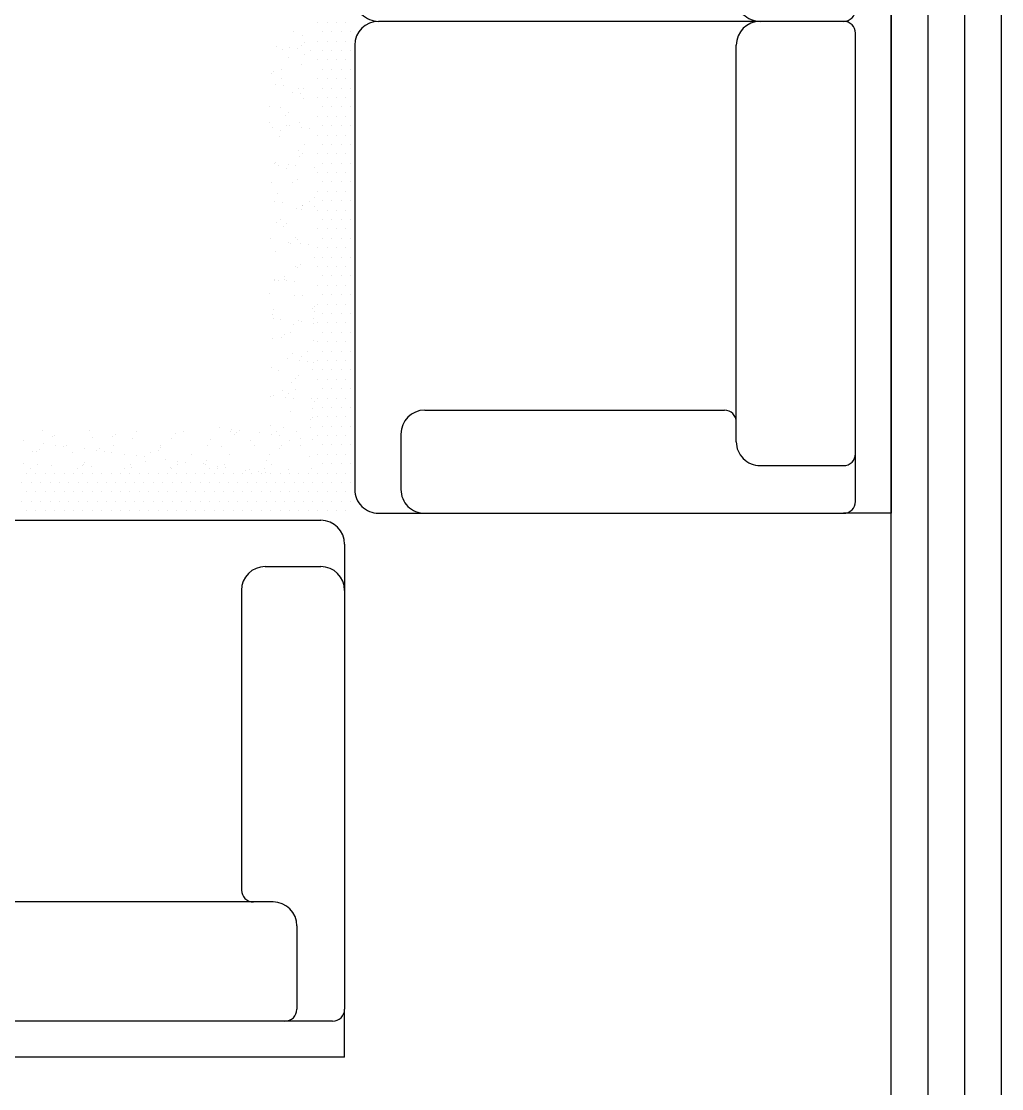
# Model space of a CAD drawing. Header units: millimetres. Extents: x 3923 to 4120, y 744 to 867.
# Drawn here: x 3936.195 to 3938.859, y 828.141 to 831.04 of the extents above; entities that cross this region are included whole.
import ezdxf

# ---------------------------------------------------------------- set-up
doc = ezdxf.new("R2010")
doc.units = ezdxf.units.MM
doc.layers.add('-HIDRO', color=8, linetype='Continuous')

# ---------------------------------------------------------------- blocks, each defined once
blk = doc.blocks.new('A$C7AFB675E')
at = {"color": 8}
for p, q in [((3.5035, 3.7432), (5.1585, 3.7432)), ((5.1585, 3.7432), (5.1585, 3.6632)), ((5.0585, 3.6832), (4.3535, 3.6832)), ((5.1385, 3.6832), (5.0585, 3.6832)), ((4.3335, 3.6632), (4.3335, 3.5232)), ((4.3335, 3.6632), (4.3335, 3.5232)), ((5.0785, 3.5232), (5.0785, 3.6632)), ((5.1585, 2.8832), (5.1585, 3.6632)), ((4.3335, 3.5232), (4.3335, 2.8832)), ((4.3335, 3.5232), (4.3335, 2.8832)), ((5.0385, 3.4832), (4.3735, 3.4832)), ((4.9855, 2.9606), (4.9855, 3.4632)), ((5.0255, 2.9206), (5.1185, 2.9206)), ((4.3352, 2.8282), (4.3352, 2.8282)), ((4.3509, 2.836), (4.3509, 2.836)), ((4.3667, 2.8282), (4.3667, 2.8282)), ((4.3735, 2.8432), (4.9185, 2.8432)), ((4.3824, 2.836), (4.3824, 2.836)), ((4.3982, 2.8282), (4.3982, 2.8282)), ((4.4139, 2.836), (4.4139, 2.836)), ((4.4297, 2.8282), (4.4297, 2.8282)), ((4.4454, 2.836), (4.4454, 2.836)), ((4.4612, 2.8282), (4.4612, 2.8282)), ((4.4769, 2.836), (4.4769, 2.836)), ((4.4927, 2.8282), (4.4927, 2.8282)), ((4.5084, 2.836), (4.5084, 2.836)), ((4.5242, 2.8282), (4.5242, 2.8282)), ((4.5399, 2.836), (4.5399, 2.836)), ((4.5557, 2.8282), (4.5557, 2.8282)), ((4.5714, 2.836), (4.5714, 2.836)), ((4.5872, 2.8282), (4.5872, 2.8282)), ((4.6029, 2.836), (4.6029, 2.836)), ((4.6187, 2.8282), (4.6187, 2.8282)), ((4.6344, 2.836), (4.6344, 2.836)), ((4.6502, 2.8282), (4.6502, 2.8282)), ((4.6659, 2.836), (4.6659, 2.836)), ((4.6817, 2.8282), (4.6817, 2.8282)), ((4.6974, 2.836), (4.6974, 2.836)), ((4.7132, 2.8282), (4.7132, 2.8282)), ((4.7289, 2.836), (4.7289, 2.836)), ((4.7447, 2.8282), (4.7447, 2.8282)), ((4.7604, 2.836), (4.7604, 2.836)), ((4.7762, 2.8282), (4.7762, 2.8282)), ((4.7919, 2.836), (4.7919, 2.836)), ((4.8077, 2.8282), (4.8077, 2.8282)), ((4.8234, 2.836), (4.8234, 2.836)), ((4.8392, 2.8282), (4.8392, 2.8282)), ((4.8549, 2.836), (4.8549, 2.836)), ((4.8707, 2.8282), (4.8707, 2.8282)), ((4.8864, 2.836), (4.8864, 2.836)), ((4.9022, 2.8282), (4.9022, 2.8282)), ((4.9179, 2.836), (4.9179, 2.836)), ((4.9185, 2.8432), (5.1185, 2.8432)), ((4.9337, 2.8282), (4.9337, 2.8282)), ((4.9494, 2.836), (4.9494, 2.836)), ((4.9652, 2.8282), (4.9652, 2.8282)), ((4.9809, 2.836), (4.9809, 2.836)), ((4.9967, 2.8282), (4.9967, 2.8282)), ((5.0124, 2.836), (5.0124, 2.836)), ((5.0282, 2.8282), (5.0282, 2.8282)), ((5.0439, 2.836), (5.0439, 2.836)), ((5.0597, 2.8282), (5.0597, 2.8282)), ((5.0754, 2.836), (5.0754, 2.836)), ((5.0912, 2.8282), (5.0912, 2.8282)), ((5.1069, 2.836), (5.1069, 2.836)), ((5.1227, 2.8282), (5.1227, 2.8282)), ((5.1384, 2.836), (5.1384, 2.836)), ((5.1542, 2.8282), (5.1542, 2.8282)), ((4.3352, 2.8124), (4.3352, 2.8124)), ((4.3509, 2.8203), (4.3509, 2.8203)), ((4.3667, 2.8124), (4.3667, 2.8124)), ((4.3824, 2.8203), (4.3824, 2.8203)), ((4.3982, 2.8124), (4.3982, 2.8124)), ((4.4139, 2.8203), (4.4139, 2.8203)), ((4.4297, 2.8124), (4.4297, 2.8124)), ((4.4454, 2.8203), (4.4454, 2.8203)), ((4.4612, 2.8124), (4.4612, 2.8124)), ((4.4769, 2.8203), (4.4769, 2.8203)), ((4.4927, 2.8124), (4.4927, 2.8124)), ((4.5084, 2.8203), (4.5084, 2.8203)), ((4.5242, 2.8124), (4.5242, 2.8124)), ((4.5399, 2.8203), (4.5399, 2.8203)), ((4.5557, 2.8124), (4.5557, 2.8124)), ((4.5714, 2.8203), (4.5714, 2.8203)), ((4.5872, 2.8124), (4.5872, 2.8124)), ((4.6029, 2.8203), (4.6029, 2.8203)), ((4.6187, 2.8124), (4.6187, 2.8124)), ((4.6344, 2.8203), (4.6344, 2.8203)), ((4.6502, 2.8124), (4.6502, 2.8124)), ((4.6659, 2.8203), (4.6659, 2.8203)), ((4.6817, 2.8124), (4.6817, 2.8124)), ((4.6974, 2.8203), (4.6974, 2.8203)), ((4.7132, 2.8124), (4.7132, 2.8124)), ((4.7289, 2.8203), (4.7289, 2.8203)), ((4.7447, 2.8124), (4.7447, 2.8124)), ((4.7604, 2.8203), (4.7604, 2.8203)), ((4.7762, 2.8124), (4.7762, 2.8124)), ((4.7919, 2.8203), (4.7919, 2.8203)), ((4.8077, 2.8124), (4.8077, 2.8124)), ((4.8234, 2.8203), (4.8234, 2.8203)), ((4.8392, 2.8124), (4.8392, 2.8124)), ((4.8549, 2.8203), (4.8549, 2.8203)), ((4.8707, 2.8124), (4.8707, 2.8124)), ((4.8864, 2.8203), (4.8864, 2.8203)), ((4.9022, 2.8124), (4.9022, 2.8124)), ((4.9179, 2.8203), (4.9179, 2.8203)), ((4.9337, 2.8124), (4.9337, 2.8124)), ((4.9494, 2.8203), (4.9494, 2.8203)), ((4.9652, 2.8124), (4.9652, 2.8124)), ((4.9809, 2.8203), (4.9809, 2.8203)), ((4.9967, 2.8124), (4.9967, 2.8124)), ((5.0124, 2.8203), (5.0124, 2.8203)), ((5.0282, 2.8124), (5.0282, 2.8124)), ((5.0439, 2.8203), (5.0439, 2.8203)), ((5.0597, 2.8124), (5.0597, 2.8124)), ((5.0754, 2.8203), (5.0754, 2.8203)), ((5.0912, 2.8124), (5.0912, 2.8124)), ((5.1069, 2.8203), (5.1069, 2.8203)), ((5.1227, 2.8124), (5.1227, 2.8124)), ((5.1384, 2.8203), (5.1384, 2.8203)), ((5.1542, 2.8124), (5.1542, 2.8124)), ((5.2102, 2.8261), (5.9902, 2.8261)), ((6.0702, 2.8261), (5.9902, 2.8261)), ((6.0702, 2.8261), (6.0702, 0.4261)), ((4.3352, 2.7967), (4.3352, 2.7967)), ((4.3509, 2.8045), (4.3509, 2.8045)), ((4.3667, 2.7967), (4.3667, 2.7967)), ((4.3824, 2.8045), (4.3824, 2.8045)), ((4.3982, 2.7967), (4.3982, 2.7967)), ((4.4139, 2.8045), (4.4139, 2.8045)), ((4.4297, 2.7967), (4.4297, 2.7967)), ((4.4454, 2.8045), (4.4454, 2.8045)), ((4.4612, 2.7967), (4.4612, 2.7967)), ((4.4769, 2.8045), (4.4769, 2.8045)), ((4.4927, 2.7967), (4.4927, 2.7967)), ((4.5084, 2.8045), (4.5084, 2.8045)), ((4.5242, 2.7967), (4.5242, 2.7967)), ((4.5399, 2.8045), (4.5399, 2.8045)), ((4.5557, 2.7967), (4.5557, 2.7967)), ((4.5714, 2.8045), (4.5714, 2.8045)), ((4.5872, 2.7967), (4.5872, 2.7967)), ((4.6029, 2.8045), (4.6029, 2.8045)), ((4.6187, 2.7967), (4.6187, 2.7967)), ((4.6344, 2.8045), (4.6344, 2.8045)), ((4.6502, 2.7967), (4.6502, 2.7967)), ((4.6659, 2.8045), (4.6659, 2.8045)), ((4.6817, 2.7967), (4.6817, 2.7967)), ((4.6974, 2.8045), (4.6974, 2.8045)), ((4.7132, 2.7967), (4.7132, 2.7967)), ((4.7289, 2.8045), (4.7289, 2.8045)), ((4.7447, 2.7967), (4.7447, 2.7967)), ((4.7604, 2.8045), (4.7604, 2.8045)), ((4.7762, 2.7967), (4.7762, 2.7967)), ((4.7919, 2.8045), (4.7919, 2.8045)), ((4.8077, 2.7967), (4.8077, 2.7967)), ((4.8234, 2.8045), (4.8234, 2.8045)), ((4.8392, 2.7967), (4.8392, 2.7967)), ((4.8549, 2.8045), (4.8549, 2.8045)), ((4.8707, 2.7967), (4.8707, 2.7967)), ((4.8864, 2.8045), (4.8864, 2.8045)), ((4.9022, 2.7967), (4.9022, 2.7967)), ((4.9179, 2.8045), (4.9179, 2.8045)), ((4.9337, 2.7967), (4.9337, 2.7967)), ((4.9494, 2.8045), (4.9494, 2.8045)), ((4.9652, 2.7967), (4.9652, 2.7967)), ((4.9809, 2.8045), (4.9809, 2.8045)), ((4.9967, 2.7967), (4.9967, 2.7967)), ((5.0124, 2.8045), (5.0124, 2.8045)), ((5.0282, 2.7967), (5.0282, 2.7967)), ((5.0439, 2.8045), (5.0439, 2.8045)), ((5.0597, 2.7967), (5.0597, 2.7967)), ((5.0754, 2.8045), (5.0754, 2.8045)), ((5.0912, 2.7967), (5.0912, 2.7967)), ((5.1069, 2.8045), (5.1069, 2.8045)), ((5.1227, 2.7967), (5.1227, 2.7967)), ((5.1384, 2.8045), (5.1384, 2.8045)), ((5.1542, 2.7967), (5.1542, 2.7967)), ((6.0102, 2.8061), (6.0102, 2.7261)), ((4.3352, 2.7809), (4.3352, 2.7809)), ((4.3509, 2.7888), (4.3509, 2.7888)), ((4.3667, 2.7809), (4.3667, 2.7809)), ((4.3824, 2.7888), (4.3824, 2.7888)), ((4.3982, 2.7809), (4.3982, 2.7809)), ((4.4139, 2.7888), (4.4139, 2.7888)), ((4.4297, 2.7809), (4.4297, 2.7809)), ((4.4454, 2.7888), (4.4454, 2.7888)), ((4.4612, 2.7809), (4.4612, 2.7809)), ((4.4769, 2.7888), (4.4769, 2.7888)), ((4.4927, 2.7809), (4.4927, 2.7809)), ((4.5084, 2.7888), (4.5084, 2.7888)), ((4.5242, 2.7809), (4.5242, 2.7809)), ((4.5399, 2.7888), (4.5399, 2.7888)), ((4.5557, 2.7809), (4.5557, 2.7809)), ((4.5714, 2.7888), (4.5714, 2.7888)), ((4.579, 2.7764), (4.579, 2.7764)), ((4.5872, 2.7809), (4.5872, 2.7809)), ((4.6029, 2.7888), (4.6029, 2.7888)), ((4.6187, 2.7809), (4.6187, 2.7809)), ((4.6295, 2.775), (4.6295, 2.775)), ((4.6344, 2.7888), (4.6344, 2.7888)), ((4.6444, 2.7759), (4.6444, 2.7759)), ((4.6502, 2.7809), (4.6502, 2.7809)), ((4.6659, 2.7888), (4.6659, 2.7888)), ((4.6817, 2.7809), (4.6817, 2.7809)), ((4.6974, 2.7888), (4.6974, 2.7888)), ((4.7132, 2.7809), (4.7132, 2.7809)), ((4.7289, 2.7888), (4.7289, 2.7888)), ((4.7297, 2.7759), (4.7297, 2.7759)), ((4.7447, 2.7809), (4.7447, 2.7809)), ((4.7604, 2.7888), (4.7604, 2.7888)), ((4.7762, 2.7809), (4.7762, 2.7809)), ((4.7919, 2.7888), (4.7919, 2.7888)), ((4.8077, 2.7809), (4.8077, 2.7809)), ((4.8115, 2.7762), (4.8115, 2.7762)), ((4.8197, 2.7754), (4.8197, 2.7754)), ((4.8234, 2.7888), (4.8234, 2.7888)), ((4.8392, 2.7809), (4.8392, 2.7809)), ((4.8549, 2.7888), (4.8549, 2.7888)), ((4.8707, 2.7809), (4.8707, 2.7809)), ((4.8864, 2.7888), (4.8864, 2.7888)), ((4.9022, 2.7809), (4.9022, 2.7809)), ((4.9179, 2.7888), (4.9179, 2.7888)), ((4.9337, 2.7809), (4.9337, 2.7809)), ((4.9494, 2.7888), (4.9494, 2.7888)), ((4.9652, 2.7809), (4.9652, 2.7809)), ((4.9705, 2.7749), (4.9705, 2.7749)), ((4.9809, 2.7888), (4.9809, 2.7888)), ((4.9967, 2.7809), (4.9967, 2.7809)), ((5.0124, 2.7888), (5.0124, 2.7888)), ((5.0282, 2.7809), (5.0282, 2.7809)), ((5.0439, 2.7888), (5.0439, 2.7888)), ((5.0597, 2.7809), (5.0597, 2.7809)), ((5.0754, 2.7888), (5.0754, 2.7888)), ((5.0912, 2.7809), (5.0912, 2.7809)), ((5.1069, 2.7888), (5.1069, 2.7888)), ((5.1227, 2.7809), (5.1227, 2.7809)), ((5.1384, 2.7888), (5.1384, 2.7888)), ((5.1542, 2.7809), (5.1542, 2.7809)), ((5.1702, 2.0411), (5.1702, 2.7861)), ((5.2477, 2.6931), (5.2477, 2.7861)), ((4.3696, 2.759), (4.3696, 2.759)), ((4.3828, 2.7696), (4.3828, 2.7696)), ((4.3896, 2.759), (4.3896, 2.759)), ((4.4462, 2.7573), (4.4462, 2.7573)), ((4.4634, 2.7565), (4.4634, 2.7565)), ((4.5128, 2.7676), (4.5128, 2.7676)), ((4.5403, 2.7585), (4.5403, 2.7585)), ((4.6354, 2.7667), (4.6354, 2.7667)), ((4.7083, 2.7658), (4.7083, 2.7658)), ((4.8157, 2.7715), (4.8157, 2.7715)), ((4.8316, 2.7735), (4.8316, 2.7735)), ((4.8399, 2.774), (4.8399, 2.774)), ((4.8683, 2.7738), (4.8683, 2.7738)), ((4.8879, 2.7638), (4.8879, 2.7638)), ((4.9038, 2.7639), (4.9038, 2.7639)), ((4.9052, 2.7737), (4.9052, 2.7737)), ((4.9168, 2.7722), (4.9168, 2.7722)), ((4.9654, 2.7706), (4.9654, 2.7706)), ((4.9823, 2.773), (4.9823, 2.773)), ((4.9977, 2.7727), (4.9977, 2.7727)), ((5.0019, 2.7681), (5.0019, 2.7681)), ((5.0139, 2.769), (5.0139, 2.769)), ((5.0354, 2.7721), (5.0354, 2.7721)), ((5.0625, 2.7674), (5.0625, 2.7674)), ((5.0841, 2.7705), (5.0841, 2.7705)), ((5.0912, 2.7652), (5.0912, 2.7652)), ((5.1069, 2.773), (5.1069, 2.773)), ((5.1069, 2.7573), (5.1069, 2.7573)), ((5.1227, 2.7652), (5.1227, 2.7652)), ((5.1384, 2.773), (5.1384, 2.773)), ((5.1384, 2.7573), (5.1384, 2.7573)), ((5.1542, 2.7652), (5.1542, 2.7652)), ((4.3508, 2.7411), (4.3508, 2.7411)), ((4.3566, 2.7557), (4.3566, 2.7557)), ((4.3738, 2.7543), (4.3738, 2.7543)), ((4.3795, 2.7463), (4.3795, 2.7463)), ((4.4052, 2.7541), (4.4052, 2.7541)), ((4.4459, 2.7493), (4.4459, 2.7493)), ((4.4527, 2.7386), (4.4527, 2.7386)), ((4.4537, 2.7525), (4.4537, 2.7525)), ((4.5023, 2.7509), (4.5023, 2.7509)), ((4.5111, 2.7545), (4.5111, 2.7545)), ((4.5508, 2.7493), (4.5508, 2.7493)), ((4.5558, 2.7555), (4.5558, 2.7555)), ((4.56, 2.7509), (4.56, 2.7509)), ((4.575, 2.7444), (4.575, 2.7444)), ((4.5994, 2.7477), (4.5994, 2.7477)), ((4.6417, 2.7554), (4.6417, 2.7554)), ((4.6421, 2.7561), (4.6421, 2.7561)), ((4.648, 2.7461), (4.648, 2.7461)), ((4.6496, 2.7531), (4.6496, 2.7531)), ((4.6965, 2.7446), (4.6965, 2.7446)), ((4.6985, 2.7463), (4.6985, 2.7463)), ((4.7066, 2.7526), (4.7066, 2.7526)), ((4.742, 2.7521), (4.742, 2.7521)), ((4.7451, 2.743), (4.7451, 2.743)), ((4.7463, 2.7474), (4.7463, 2.7474)), ((4.7705, 2.7425), (4.7705, 2.7425)), ((4.7928, 2.7556), (4.7928, 2.7556)), ((4.7936, 2.7414), (4.7936, 2.7414)), ((4.8358, 2.7496), (4.8358, 2.7496)), ((4.8372, 2.7535), (4.8372, 2.7535)), ((4.8422, 2.7398), (4.8422, 2.7398)), ((4.8947, 2.7531), (4.8947, 2.7531)), ((4.9021, 2.7508), (4.9021, 2.7508)), ((4.9282, 2.7486), (4.9282, 2.7486)), ((4.9325, 2.744), (4.9325, 2.744)), ((4.951, 2.7434), (4.951, 2.7434)), ((4.966, 2.7407), (4.966, 2.7407)), ((5.022, 2.7462), (5.022, 2.7462)), ((5.0327, 2.7517), (5.0327, 2.7517)), ((5.0454, 2.7526), (5.0454, 2.7526)), ((5.0912, 2.7494), (5.0912, 2.7494)), ((5.1069, 2.7415), (5.1069, 2.7415)), ((5.1227, 2.7494), (5.1227, 2.7494)), ((5.1384, 2.7415), (5.1384, 2.7415)), ((5.1542, 2.7494), (5.1542, 2.7494)), ((5.8502, 2.7461), (5.9902, 2.7461)), ((4.3778, 2.7331), (4.3778, 2.7331)), ((4.3802, 2.7216), (4.3802, 2.7216)), ((4.3939, 2.7324), (4.3939, 2.7324)), ((4.4139, 2.7207), (4.4139, 2.7207)), ((4.4417, 2.723), (4.4417, 2.723)), ((4.4863, 2.7314), (4.4863, 2.7314)), ((4.4906, 2.7268), (4.4906, 2.7268)), ((4.5084, 2.734), (4.5084, 2.734)), ((4.509, 2.7289), (4.509, 2.7289)), ((4.5733, 2.7313), (4.5733, 2.7313)), ((4.5801, 2.729), (4.5801, 2.729)), ((4.6034, 2.7382), (4.6034, 2.7382)), ((4.6372, 2.7212), (4.6372, 2.7212)), ((4.6726, 2.728), (4.6726, 2.728)), ((4.6768, 2.7233), (4.6768, 2.7233)), ((4.7039, 2.7322), (4.7039, 2.7322)), ((4.7052, 2.7357), (4.7052, 2.7357)), ((4.7616, 2.726), (4.7616, 2.726)), ((4.7664, 2.7255), (4.7664, 2.7255)), ((4.7688, 2.7294), (4.7688, 2.7294)), ((4.856, 2.7352), (4.856, 2.7352)), ((4.8588, 2.7245), (4.8588, 2.7245)), ((4.8907, 2.7382), (4.8907, 2.7382)), ((4.8994, 2.7303), (4.8994, 2.7303)), ((4.9393, 2.7366), (4.9393, 2.7366)), ((4.9526, 2.7221), (4.9526, 2.7221)), ((4.9578, 2.7328), (4.9578, 2.7328)), ((4.9643, 2.7275), (4.9643, 2.7275)), ((4.9878, 2.735), (4.9878, 2.735)), ((5.0141, 2.723), (5.0141, 2.723)), ((5.0364, 2.7334), (5.0364, 2.7334)), ((5.045, 2.7211), (5.045, 2.7211)), ((5.085, 2.7319), (5.085, 2.7319)), ((5.0912, 2.7337), (5.0912, 2.7337)), ((5.1069, 2.7258), (5.1069, 2.7258)), ((5.1227, 2.7337), (5.1227, 2.7337)), ((5.1384, 2.7258), (5.1384, 2.7258)), ((5.1542, 2.7337), (5.1542, 2.7337)), ((6.0102, 2.7261), (6.0102, 2.0211)), ((4.3751, 2.7127), (4.3751, 2.7127)), ((4.4169, 2.7073), (4.4169, 2.7073)), ((4.4211, 2.7027), (4.4211, 2.7027)), ((4.4288, 2.72), (4.4288, 2.72)), ((4.44, 2.7099), (4.44, 2.7099)), ((4.4774, 2.7184), (4.4774, 2.7184)), ((4.5107, 2.7049), (4.5107, 2.7049)), ((4.5158, 2.7183), (4.5158, 2.7183)), ((4.5259, 2.7168), (4.5259, 2.7168)), ((4.5706, 2.7108), (4.5706, 2.7108)), ((4.5721, 2.7086), (4.5721, 2.7086)), ((4.5745, 2.7152), (4.5745, 2.7152)), ((4.6031, 2.7039), (4.6031, 2.7039)), ((4.623, 2.7137), (4.623, 2.7137)), ((4.6355, 2.708), (4.6355, 2.708)), ((4.6665, 2.7178), (4.6665, 2.7178)), ((4.6716, 2.7121), (4.6716, 2.7121)), ((4.7201, 2.7105), (4.7201, 2.7105)), ((4.7661, 2.7089), (4.7661, 2.7089)), ((4.7683, 2.7154), (4.7683, 2.7154)), ((4.7687, 2.7089), (4.7687, 2.7089)), ((4.8172, 2.7073), (4.8172, 2.7073)), ((4.8247, 2.7056), (4.8247, 2.7056)), ((4.831, 2.7062), (4.831, 2.7062)), ((4.8327, 2.7193), (4.8327, 2.7193)), ((4.863, 2.7199), (4.863, 2.7199)), ((4.8658, 2.7057), (4.8658, 2.7057)), ((4.9144, 2.7041), (4.9144, 2.7041)), ((4.9191, 2.7149), (4.9191, 2.7149)), ((4.9616, 2.7071), (4.9616, 2.7071)), ((4.9629, 2.7025), (4.9629, 2.7025)), ((5.0209, 2.7124), (5.0209, 2.7124)), ((5.0265, 2.7043), (5.0265, 2.7043)), ((5.0282, 2.7174), (5.0282, 2.7174)), ((5.0493, 2.7165), (5.0493, 2.7165)), ((5.0772, 2.7027), (5.0772, 2.7027)), ((5.0912, 2.7179), (5.0912, 2.7179)), ((5.1069, 2.71), (5.1069, 2.71)), ((5.1227, 2.7179), (5.1227, 2.7179)), ((5.1384, 2.71), (5.1384, 2.71)), ((5.1542, 2.7179), (5.1542, 2.7179)), ((5.8102, 2.7061), (5.8102, 2.0411)), ((4.477, 2.7004), (4.477, 2.7004)), ((4.5039, 2.6998), (4.5039, 2.6998)), ((4.6969, 2.7014), (4.6969, 2.7014)), ((4.7893, 2.7004), (4.7893, 2.7004)), ((5.0115, 2.701), (5.0115, 2.701)), ((5.06, 2.6994), (5.06, 2.6994)), ((5.0693, 2.6945), (5.0693, 2.6945)), ((5.084, 2.6921), (5.084, 2.6921)), ((5.0904, 2.6942), (5.0904, 2.6942)), ((5.0912, 2.7022), (5.0912, 2.7022)), ((5.0912, 2.6864), (5.0912, 2.6864)), ((5.1069, 2.6943), (5.1069, 2.6943)), ((5.1227, 2.7022), (5.1227, 2.7022)), ((5.1227, 2.6864), (5.1227, 2.6864)), ((5.1384, 2.6943), (5.1384, 2.6943)), ((5.1542, 2.7022), (5.1542, 2.7022)), ((5.1542, 2.6864), (5.1542, 2.6864)), ((5.0238, 2.6838), (5.0238, 2.6838)), ((5.0367, 2.669), (5.0367, 2.669)), ((5.0453, 2.6742), (5.0453, 2.6742)), ((5.0853, 2.6674), (5.0853, 2.6674)), ((5.0887, 2.6811), (5.0887, 2.6811)), ((5.0912, 2.6707), (5.0912, 2.6707)), ((5.1069, 2.6785), (5.1069, 2.6785)), ((5.1227, 2.6707), (5.1227, 2.6707)), ((5.1384, 2.6785), (5.1384, 2.6785)), ((5.1542, 2.6707), (5.1542, 2.6707)), ((5.0193, 2.6496), (5.0193, 2.6496)), ((5.086, 2.6606), (5.086, 2.6606)), ((5.0912, 2.6549), (5.0912, 2.6549)), ((5.1069, 2.6628), (5.1069, 2.6628)), ((5.1227, 2.6549), (5.1227, 2.6549)), ((5.1384, 2.6628), (5.1384, 2.6628)), ((5.1542, 2.6549), (5.1542, 2.6549)), ((5.2877, 2.6531), (5.7902, 2.6531)), ((5.0175, 2.6365), (5.0175, 2.6365)), ((5.0207, 2.6339), (5.0207, 2.6339)), ((5.0229, 2.6453), (5.0229, 2.6453)), ((5.0271, 2.6407), (5.0271, 2.6407)), ((5.0592, 2.6334), (5.0592, 2.6334)), ((5.0912, 2.6392), (5.0912, 2.6392)), ((5.1069, 2.647), (5.1069, 2.647)), ((5.1069, 2.6313), (5.1069, 2.6313)), ((5.1227, 2.6392), (5.1227, 2.6392)), ((5.1384, 2.647), (5.1384, 2.647)), ((5.1384, 2.6313), (5.1384, 2.6313)), ((5.1542, 2.6392), (5.1542, 2.6392)), ((5.0148, 2.616), (5.0148, 2.616)), ((5.0472, 2.6188), (5.0472, 2.6188)), ((5.0771, 2.6242), (5.0771, 2.6242)), ((5.0797, 2.6132), (5.0797, 2.6132)), ((5.0815, 2.6264), (5.0815, 2.6264)), ((5.0838, 2.6136), (5.0838, 2.6136)), ((5.0912, 2.6234), (5.0912, 2.6234)), ((5.1069, 2.6155), (5.1069, 2.6155)), ((5.1227, 2.6234), (5.1227, 2.6234)), ((5.1384, 2.6155), (5.1384, 2.6155)), ((5.1542, 2.6234), (5.1542, 2.6234)), ((5.0343, 2.6009), (5.0343, 2.6009)), ((5.0451, 2.5957), (5.0451, 2.5957)), ((5.0828, 2.5993), (5.0828, 2.5993)), ((5.0912, 2.6077), (5.0912, 2.6077)), ((5.1069, 2.5998), (5.1069, 2.5998)), ((5.1227, 2.6077), (5.1227, 2.6077)), ((5.1384, 2.5998), (5.1384, 2.5998)), ((5.1542, 2.6077), (5.1542, 2.6077)), ((5.0702, 2.5937), (5.0702, 2.5937)), ((5.0745, 2.589), (5.0745, 2.589)), ((5.077, 2.5928), (5.077, 2.5928)), ((5.0912, 2.5919), (5.0912, 2.5919)), ((5.1069, 2.584), (5.1069, 2.584)), ((5.1227, 2.5919), (5.1227, 2.5919)), ((5.1384, 2.584), (5.1384, 2.584)), ((5.1542, 2.5919), (5.1542, 2.5919)), ((5.0595, 2.5689), (5.0595, 2.5689)), ((5.0912, 2.5762), (5.0912, 2.5762)), ((5.0912, 2.5604), (5.0912, 2.5604)), ((5.1069, 2.5683), (5.1069, 2.5683)), ((5.1227, 2.5762), (5.1227, 2.5762)), ((5.1227, 2.5604), (5.1227, 2.5604)), ((5.1384, 2.5683), (5.1384, 2.5683)), ((5.1542, 2.5762), (5.1542, 2.5762)), ((5.1542, 2.5604), (5.1542, 2.5604)), ((5.0206, 2.5555), (5.0206, 2.5555)), ((5.0251, 2.543), (5.0251, 2.543)), ((5.0708, 2.5454), (5.0708, 2.5454)), ((5.0725, 2.5585), (5.0725, 2.5585)), ((5.0769, 2.5457), (5.0769, 2.5457)), ((5.0912, 2.5447), (5.0912, 2.5447)), ((5.1069, 2.5525), (5.1069, 2.5525)), ((5.1227, 2.5447), (5.1227, 2.5447)), ((5.1384, 2.5525), (5.1384, 2.5525)), ((5.1542, 2.5447), (5.1542, 2.5447)), ((5.0334, 2.535), (5.0334, 2.535)), ((5.0681, 2.5249), (5.0681, 2.5249)), ((5.082, 2.5334), (5.082, 2.5334)), ((5.0837, 2.5351), (5.0837, 2.5351)), ((5.0912, 2.5289), (5.0912, 2.5289)), ((5.1069, 2.5368), (5.1069, 2.5368)), ((5.1227, 2.5289), (5.1227, 2.5289)), ((5.1384, 2.5368), (5.1384, 2.5368)), ((5.1542, 2.5289), (5.1542, 2.5289)), ((5.045, 2.5172), (5.045, 2.5172)), ((5.0481, 2.5179), (5.0481, 2.5179)), ((5.0524, 2.5133), (5.0524, 2.5133)), ((5.0912, 2.5132), (5.0912, 2.5132)), ((5.1069, 2.521), (5.1069, 2.521)), ((5.1227, 2.5132), (5.1227, 2.5132)), ((5.1384, 2.521), (5.1384, 2.521)), ((5.1542, 2.5132), (5.1542, 2.5132)), ((5.057, 2.5009), (5.057, 2.5009)), ((5.0636, 2.4907), (5.0636, 2.4907)), ((5.0724, 2.4914), (5.0724, 2.4914)), ((5.0912, 2.4974), (5.0912, 2.4974)), ((5.1069, 2.5053), (5.1069, 2.5053)), ((5.1069, 2.4895), (5.1069, 2.4895)), ((5.1227, 2.4974), (5.1227, 2.4974)), ((5.1384, 2.5053), (5.1384, 2.5053)), ((5.1384, 2.4895), (5.1384, 2.4895)), ((5.1542, 2.4974), (5.1542, 2.4974)), ((5.0205, 2.477), (5.0205, 2.477)), ((5.0337, 2.4705), (5.0337, 2.4705)), ((5.0619, 2.4776), (5.0619, 2.4776)), ((5.0912, 2.4817), (5.0912, 2.4817)), ((5.1069, 2.4738), (5.1069, 2.4738)), ((5.1227, 2.4817), (5.1227, 2.4817)), ((5.1384, 2.4738), (5.1384, 2.4738)), ((5.1542, 2.4817), (5.1542, 2.4817)), ((5.0592, 2.4571), (5.0592, 2.4571)), ((5.0768, 2.4673), (5.0768, 2.4673)), ((5.0823, 2.4689), (5.0823, 2.4689)), ((5.0836, 2.4566), (5.0836, 2.4566)), ((5.0912, 2.4659), (5.0912, 2.4659)), ((5.1069, 2.458), (5.1069, 2.458)), ((5.1227, 2.4659), (5.1227, 2.4659)), ((5.1384, 2.458), (5.1384, 2.458)), ((5.1542, 2.4659), (5.1542, 2.4659)), ((5.026, 2.4422), (5.026, 2.4422)), ((5.0302, 2.4375), (5.0302, 2.4375)), ((5.0448, 2.4387), (5.0448, 2.4387)), ((5.0562, 2.4349), (5.0562, 2.4349)), ((5.0912, 2.4502), (5.0912, 2.4502)), ((5.0912, 2.4344), (5.0912, 2.4344)), ((5.1069, 2.4423), (5.1069, 2.4423)), ((5.1227, 2.4502), (5.1227, 2.4502)), ((5.1227, 2.4344), (5.1227, 2.4344)), ((5.1384, 2.4423), (5.1384, 2.4423)), ((5.1542, 2.4502), (5.1542, 2.4502)), ((5.1542, 2.4344), (5.1542, 2.4344)), ((5.0547, 2.4229), (5.0547, 2.4229)), ((5.0912, 2.4187), (5.0912, 2.4187)), ((5.1069, 2.4265), (5.1069, 2.4265)), ((5.1227, 2.4187), (5.1227, 2.4187)), ((5.1384, 2.4265), (5.1384, 2.4265)), ((5.1542, 2.4187), (5.1542, 2.4187)), ((5.0203, 2.3985), (5.0203, 2.3985)), ((5.0313, 2.4024), (5.0313, 2.4024)), ((5.0503, 2.4156), (5.0503, 2.4156)), ((5.0529, 2.4097), (5.0529, 2.4097)), ((5.0798, 2.4008), (5.0798, 2.4008)), ((5.0912, 2.4029), (5.0912, 2.4029)), ((5.1069, 2.4108), (5.1069, 2.4108)), ((5.1227, 2.4029), (5.1227, 2.4029)), ((5.1384, 2.4108), (5.1384, 2.4108)), ((5.1542, 2.4029), (5.1542, 2.4029)), ((5.0502, 2.3893), (5.0502, 2.3893)), ((5.0733, 2.3905), (5.0733, 2.3905)), ((5.0767, 2.3888), (5.0767, 2.3888)), ((5.0776, 2.3859), (5.0776, 2.3859)), ((5.0912, 2.3872), (5.0912, 2.3872)), ((5.1069, 2.395), (5.1069, 2.395)), ((5.1227, 2.3872), (5.1227, 2.3872)), ((5.1384, 2.395), (5.1384, 2.395)), ((5.1542, 2.3872), (5.1542, 2.3872)), ((5.0565, 2.3705), (5.0565, 2.3705)), ((5.0834, 2.3782), (5.0834, 2.3782)), ((5.0912, 2.3714), (5.0912, 2.3714)), ((5.1069, 2.3793), (5.1069, 2.3793)), ((5.1069, 2.3635), (5.1069, 2.3635)), ((5.1227, 2.3714), (5.1227, 2.3714)), ((5.1384, 2.3793), (5.1384, 2.3793)), ((5.1384, 2.3635), (5.1384, 2.3635)), ((5.1542, 2.3714), (5.1542, 2.3714)), ((5.0447, 2.3603), (5.0447, 2.3603)), ((5.0457, 2.355), (5.0457, 2.355)), ((5.0912, 2.3557), (5.0912, 2.3557)), ((5.1069, 2.3478), (5.1069, 2.3478)), ((5.1227, 2.3557), (5.1227, 2.3557)), ((5.1384, 2.3478), (5.1384, 2.3478)), ((5.1542, 2.3557), (5.1542, 2.3557)), ((5.0282, 2.3399), (5.0282, 2.3399)), ((5.0304, 2.3365), (5.0304, 2.3365)), ((5.044, 2.3419), (5.044, 2.3419)), ((5.079, 2.3349), (5.079, 2.3349)), ((5.0912, 2.3399), (5.0912, 2.3399)), ((5.1069, 2.332), (5.1069, 2.332)), ((5.1227, 2.3399), (5.1227, 2.3399)), ((5.1384, 2.332), (5.1384, 2.332)), ((5.1542, 2.3399), (5.1542, 2.3399)), ((5.0202, 2.32), (5.0202, 2.32)), ((5.0413, 2.3214), (5.0413, 2.3214)), ((5.0512, 2.3148), (5.0512, 2.3148)), ((5.0554, 2.3101), (5.0554, 2.3101)), ((5.0765, 2.3103), (5.0765, 2.3103)), ((5.0912, 2.3242), (5.0912, 2.3242)), ((5.1069, 2.3163), (5.1069, 2.3163)), ((5.1227, 2.3242), (5.1227, 2.3242)), ((5.1384, 2.3163), (5.1384, 2.3163)), ((5.1542, 2.3242), (5.1542, 2.3242)), ((5.0541, 2.3024), (5.0541, 2.3024)), ((5.0833, 2.2997), (5.0833, 2.2997)), ((5.0912, 2.3084), (5.0912, 2.3084)), ((5.0912, 2.2927), (5.0912, 2.2927)), ((5.1069, 2.3005), (5.1069, 2.3005)), ((5.1227, 2.3084), (5.1227, 2.3084)), ((5.1227, 2.2927), (5.1227, 2.2927)), ((5.1384, 2.3005), (5.1384, 2.3005)), ((5.1542, 2.3084), (5.1542, 2.3084)), ((5.1542, 2.2927), (5.1542, 2.2927)), ((5.0368, 2.2872), (5.0368, 2.2872)), ((5.0755, 2.2882), (5.0755, 2.2882)), ((5.1069, 2.2848), (5.1069, 2.2848)), ((5.1384, 2.2848), (5.1384, 2.2848))]:
    blk.add_line(p, q, dxfattribs=at)
for centre, radius, start, end in [((4.3135, 3.6632), 0.02, 0, 90), ((4.3535, 3.6632), 0.02, 90, 180), ((5.0585, 3.6632), 0.02, 0, 90), ((5.1385, 3.6632), 0.02, 0, 90), ((4.2935, 3.5232), 0.04, 270, 0), ((4.3735, 3.5232), 0.04, 180, 270), ((5.0385, 3.5232), 0.04, 270, 0), ((5.0055, 3.4632), 0.02, 90, 180), ((5.0255, 2.9606), 0.04, 180, 270), ((5.1185, 2.9606), 0.04, 270, 0), ((4.2935, 2.8832), 0.04, 270, 0), ((4.3735, 2.8832), 0.04, 180, 270), ((5.1185, 2.8832), 0.04, 270, 0), ((5.2102, 2.7861), 0.04, 90, 180), ((5.2877, 2.7861), 0.04, 90, 180), ((5.9902, 2.8061), 0.02, 0, 90), ((5.8502, 2.7061), 0.04, 90, 180), ((5.9902, 2.7261), 0.02, 0, 90), ((5.2877, 2.6931), 0.04, 180, 270), ((5.7902, 2.6731), 0.02, 270, 0)]:
    blk.add_arc(centre, radius, start, end, dxfattribs=at)

msp = doc.modelspace()

# ---------------------------------------------------------------- linework, layer by layer
at = {"layer": '-HIDRO', "linetype": 'Continuous'}
for p, q in [((3938.559, 827.6745), (3938.559, 831.6745)), ((3938.659, 827.6745), (3938.659, 831.6745)), ((3938.759, 827.6745), (3938.759, 831.6745)), ((3938.859, 827.6745), (3938.859, 831.6745))]:
    msp.add_line(p, q, dxfattribs=at)

# ---------------------------------------------------------------- block references
at = {"layer": '-HIDRO', "ltscale": 0.35, "xscale": 1.62, "yscale": 1.62, "zscale": 1.62, "rotation": 270}
msp.add_blockref('A$C7AFB675E', (3932.4951, 838.0603), dxfattribs=at)

doc.saveas('drawing.dxf')
